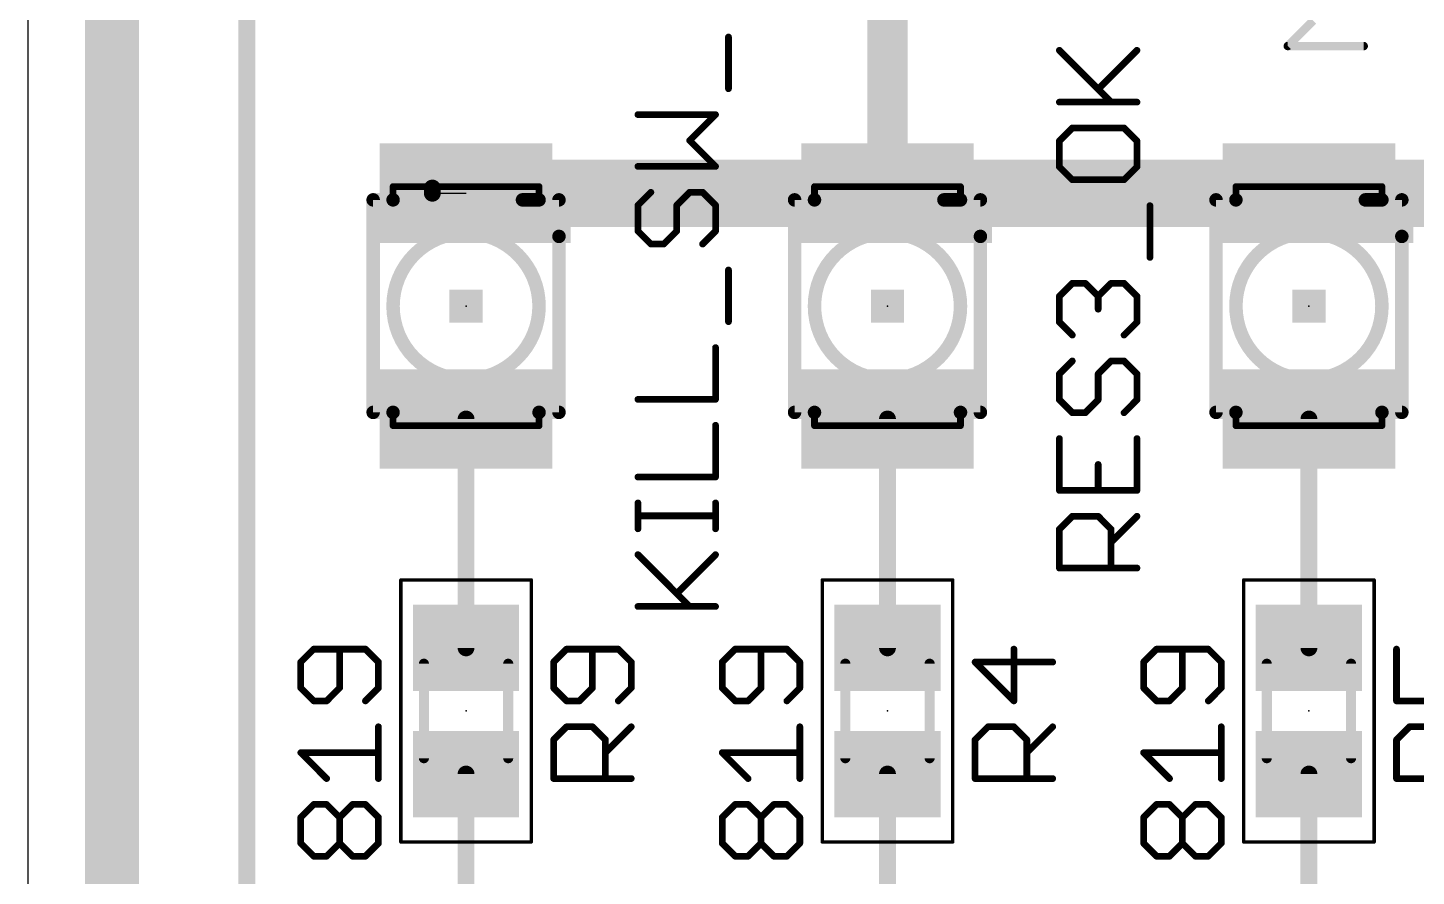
# Model space of a CAD drawing. Extents: x 2.5 to 78.6, y 0 to 52.1.
# Drawn here: x 2.54 to 23.46, y 12.24 to 25.02 of the extents above; entities that cross this region are included whole.
import ezdxf

# ---------------------------------------------------------------- set-up
doc = ezdxf.new("R2010")
doc.units = 0
for name, color, linetype in [('1', 22, 'CONTINUOUS'), ('19', 53, 'CONTINUOUS'), ('20', 7, 'CONTINUOUS'), ('21', 253, 'CONTINUOUS'), ('23', 7, 'CONTINUOUS'), ('25', 253, 'CONTINUOUS'), ('27', 253, 'CONTINUOUS'), ('39', 22, 'CONTINUOUS'), ('51', 253, 'CONTINUOUS')]:
    doc.layers.add(name, color=color, linetype=linetype)

# ---------------------------------------------------------------- blocks, each defined once
blk = doc.blocks.new('RECT')
blk.add_solid([(-0.5, -0.5), (0.5, -0.5), (-0.5, 0.5), (0.5, 0.5)])

msp = doc.modelspace()

# ---------------------------------------------------------------- linework, layer by layer
at = {"layer": '1'}
for points, const_width in [([(3.81, 50.8), (3.81, 1.27)], 0.8128), ([(15.494, 30.226), (15.494, 22.528)], 0.6096), ([(5.842, 8.255), (5.842, 27.686)], 0.254), ([(15.494, 22.528), (8.636, 22.528)], 1.016), ([(21.844, 22.528), (15.494, 22.528)], 1.016), ([(28.194, 22.528), (21.844, 22.528)], 1.016), ([(8.636, 22.528), (8.636, 22.606)], 0.254), ([(9.144, 19.128), (9.144, 15.682)], 0.254), ([(15.494, 19.128), (15.494, 15.682)], 0.254), ([(21.844, 19.128), (21.844, 15.682)], 0.254), ([(9.144, 13.782), (9.144, 9.652)], 0.254), ([(15.494, 13.782), (15.494, 9.652)], 0.254), ([(21.844, 13.782), (21.844, 9.652)], 0.254)]:
    msp.add_lwpolyline(points, dxfattribs=dict(at, const_width=const_width))
for points, const_width in [([(8.636, 22.782, 1), (8.636, 22.274)], 0.508), ([(15.494, 22.782, 1), (15.494, 22.274)], 0.508), ([(15.494, 22.274, 1), (15.494, 22.782)], 0.508), ([(21.844, 22.782, 1), (21.844, 22.274)], 0.508), ([(21.844, 22.274, 1), (21.844, 22.782)], 0.508), ([(8.6995, 22.606, 1), (8.5725, 22.606)], 0.127), ([(15.3416, 22.528, 1), (15.6464, 22.528)], 0.3048), ([(8.5725, 22.528, 1), (8.6995, 22.528)], 0.127), ([(9.2075, 19.128, 1), (9.0805, 19.128)], 0.127), ([(15.5575, 19.128, 1), (15.4305, 19.128)], 0.127), ([(21.9075, 19.128, 1), (21.7805, 19.128)], 0.127), ([(9.0805, 15.682, 1), (9.2075, 15.682)], 0.127), ([(15.4305, 15.682, 1), (15.5575, 15.682)], 0.127), ([(21.7805, 15.682, 1), (21.9075, 15.682)], 0.127), ([(9.2075, 13.782, 1), (9.0805, 13.782)], 0.127), ([(15.5575, 13.782, 1), (15.4305, 13.782)], 0.127), ([(21.9075, 13.782, 1), (21.7805, 13.782)], 0.127)]:
    msp.add_lwpolyline(points, format="xyb", dxfattribs=dict(at, const_width=const_width))
at = {"layer": '19'}
msp.add_line((8.636, 22.528), (9.144, 22.528), dxfattribs=at)
at = {"layer": '20'}
msp.add_line((2.54, 52.06), (2.54, 0), dxfattribs=at)
at = {"layer": '23'}
for p in [(9.144, 20.828), (15.494, 20.828), (21.844, 20.828), (9.144, 14.732), (15.494, 14.732), (21.844, 14.732)]:
    msp.add_point(p, dxfattribs=at)
at = {"layer": '25', "const_width": 0.1016}
for points in [[(13.0981, 24.1016), (13.0981, 24.8812)], [(18.8634, 23.9004), (18.0838, 24.68)], [(18.6685, 24.0953), (19.2532, 24.68)], [(18.0838, 23.9004), (19.2532, 23.9004)], [(12.9032, 23.7118), (11.7338, 23.7118)], [(12.5134, 23.322), (12.9032, 23.7118)], [(18.2787, 23.5106), (18.0838, 23.3157)], [(19.0583, 23.5106), (18.2787, 23.5106)], [(19.2532, 23.3157), (19.0583, 23.5106)], [(12.9032, 22.9322), (12.5134, 23.322)], [(18.0838, 23.3157), (18.0838, 22.9259)], [(19.2532, 22.9259), (19.2532, 23.3157)], [(11.7338, 22.9322), (12.9032, 22.9322)], [(18.0838, 22.9259), (18.2787, 22.731)], [(19.0583, 22.731), (19.2532, 22.9259)], [(18.2787, 22.731), (19.0583, 22.731)], [(11.9287, 22.5424), (11.7338, 22.3475)], [(11.7338, 22.3475), (11.7338, 21.9577)], [(12.3185, 22.3475), (12.5134, 22.5424)], [(12.3185, 21.9577), (12.3185, 22.3475)], [(12.5134, 22.5424), (12.7083, 22.5424)], [(12.7083, 22.5424), (12.9032, 22.3475)], [(12.9032, 22.3475), (12.9032, 21.9577)], [(19.4481, 21.5616), (19.4481, 22.3412)], [(11.7338, 21.9577), (11.9287, 21.7628)], [(12.1236, 21.7628), (12.3185, 21.9577)], [(12.9032, 21.9577), (12.7083, 21.7628)], [(11.9287, 21.7628), (12.1236, 21.7628)], [(13.0981, 20.5934), (13.0981, 21.373)], [(18.0838, 20.9769), (18.2787, 21.1718)], [(18.2787, 21.1718), (18.4736, 21.1718)], [(18.4736, 21.1718), (18.6685, 20.9769)], [(18.6685, 20.9769), (18.8634, 21.1718)], [(18.8634, 21.1718), (19.0583, 21.1718)], [(19.0583, 21.1718), (19.2532, 20.9769)], [(18.0838, 20.5871), (18.0838, 20.9769)], [(18.6685, 20.9769), (18.6685, 20.782)], [(19.2532, 20.9769), (19.2532, 20.5871)], [(18.2787, 20.3922), (18.0838, 20.5871)], [(19.2532, 20.5871), (19.0583, 20.3922)], [(12.9032, 19.424), (12.9032, 20.2036)], [(18.2787, 20.0024), (18.0838, 19.8075)], [(18.6685, 19.8075), (18.8634, 20.0024)], [(18.8634, 20.0024), (19.0583, 20.0024)], [(19.0583, 20.0024), (19.2532, 19.8075)], [(18.0838, 19.8075), (18.0838, 19.4177)], [(18.6685, 19.4177), (18.6685, 19.8075)], [(19.2532, 19.8075), (19.2532, 19.4177)], [(11.7338, 19.424), (12.9032, 19.424)], [(18.0838, 19.4177), (18.2787, 19.2228)], [(18.4736, 19.2228), (18.6685, 19.4177)], [(19.2532, 19.4177), (19.0583, 19.2228)], [(18.2787, 19.2228), (18.4736, 19.2228)], [(12.9032, 18.2546), (12.9032, 19.0342)], [(18.0838, 18.833), (18.0838, 18.0534)], [(19.2532, 18.0534), (19.2532, 18.833)], [(18.6685, 18.0534), (18.6685, 18.4432)], [(11.7338, 18.2546), (12.9032, 18.2546)], [(18.0838, 18.0534), (19.2532, 18.0534)], [(11.7338, 17.475), (11.7338, 17.8648)], [(12.9032, 17.475), (12.9032, 17.8648)], [(12.9032, 17.6699), (11.7338, 17.6699)], [(18.0838, 17.4687), (18.2787, 17.6636)], [(18.2787, 17.6636), (18.6685, 17.6636)], [(18.6685, 17.6636), (18.8634, 17.4687)], [(18.8634, 17.2738), (19.2532, 17.6636)], [(18.0838, 16.884), (18.0838, 17.4687)], [(18.8634, 17.4687), (18.8634, 16.884)], [(12.5134, 16.3056), (11.7338, 17.0852)], [(12.3185, 16.5005), (12.9032, 17.0852)], [(19.2532, 16.884), (18.0838, 16.884)], [(11.7338, 16.3056), (12.9032, 16.3056)], [(10.6587, 15.663), (10.4638, 15.4681)], [(11.4383, 15.663), (10.6587, 15.663)], [(11.0485, 15.0783), (11.0485, 15.663)], [(11.6332, 15.4681), (11.4383, 15.663)], [(17.3985, 14.8834), (17.3985, 15.663)], [(23.1638, 15.663), (23.1638, 14.8834)], [(10.4638, 15.4681), (10.4638, 15.0783)], [(11.6332, 15.0783), (11.6332, 15.4681)], [(17.9832, 15.4681), (16.8138, 15.4681)], [(16.8138, 15.4681), (17.3985, 14.8834)], [(10.4638, 15.0783), (10.6587, 14.8834)], [(10.8536, 14.8834), (11.0485, 15.0783)], [(11.4383, 14.8834), (11.6332, 15.0783)], [(10.6587, 14.8834), (10.8536, 14.8834)], [(23.1638, 14.8834), (23.7485, 14.8834)], [(10.4638, 14.2987), (10.6587, 14.4936)], [(10.6587, 14.4936), (11.0485, 14.4936)], [(11.0485, 14.4936), (11.2434, 14.2987)], [(11.2434, 14.1038), (11.6332, 14.4936)], [(16.8138, 14.2987), (17.0087, 14.4936)], [(17.0087, 14.4936), (17.3985, 14.4936)], [(17.3985, 14.4936), (17.5934, 14.2987)], [(17.5934, 14.1038), (17.9832, 14.4936)], [(23.1638, 14.2987), (23.3587, 14.4936)], [(23.3587, 14.4936), (23.7485, 14.4936)], [(10.4638, 13.714), (10.4638, 14.2987)], [(11.2434, 14.2987), (11.2434, 13.714)], [(16.8138, 13.714), (16.8138, 14.2987)], [(17.5934, 14.2987), (17.5934, 13.714)], [(23.1638, 13.714), (23.1638, 14.2987)], [(11.6332, 13.714), (10.4638, 13.714)], [(17.9832, 13.714), (16.8138, 13.714)], [(24.3332, 13.714), (23.1638, 13.714)]]:
    msp.add_lwpolyline(points, dxfattribs=at)
at = {"layer": '25', "const_width": 0.0508}
for points in [[(13.1235, 24.8812, 1), (13.0727, 24.8812)], [(18.1018, 24.6979, 1), (18.0658, 24.662)], [(19.2712, 24.662, 1), (19.2352, 24.6979)], [(13.0727, 24.1016, 1), (13.1235, 24.1016)], [(18.6505, 24.1132, 1), (18.6865, 24.0773)], [(18.0838, 23.9258, 1), (18.0838, 23.875)], [(18.8454, 23.8824, 1), (18.8814, 23.9183)], [(19.2532, 23.875, 1), (19.2532, 23.9258)], [(11.7338, 23.7372, 1), (11.7338, 23.6864)], [(12.9212, 23.6938, 1), (12.8852, 23.7297)], [(12.9032, 23.6864, 1), (12.9032, 23.7372)], [(18.2787, 23.536, 1), (18.2787, 23.4852)], [(18.2967, 23.4926, 1), (18.2607, 23.5285)], [(19.0763, 23.5285, 1), (19.0403, 23.4926)], [(19.0583, 23.4852, 1), (19.0583, 23.536)], [(12.5314, 23.3399, 1), (12.4954, 23.304)], [(12.4954, 23.3399, 1), (12.5314, 23.304)], [(18.1092, 23.3157, 1), (18.0584, 23.3157)], [(18.0658, 23.3336, 1), (18.1018, 23.2977)], [(19.2786, 23.3157, 1), (19.2278, 23.3157)], [(19.2352, 23.2977, 1), (19.2712, 23.3336)], [(11.7338, 22.9576, 1), (11.7338, 22.9068)], [(12.8852, 22.9142, 1), (12.9212, 22.9501)], [(12.9032, 22.9068, 1), (12.9032, 22.9576)], [(18.1018, 22.9438, 1), (18.0658, 22.9079)], [(18.0584, 22.9259, 1), (18.1092, 22.9259)], [(19.2278, 22.9259, 1), (19.2786, 22.9259)], [(19.2712, 22.9079, 1), (19.2352, 22.9438)], [(18.2787, 22.7564, 1), (18.2787, 22.7056)], [(18.2607, 22.713, 1), (18.2967, 22.749)], [(19.0403, 22.749, 1), (19.0763, 22.713)], [(19.0583, 22.7056, 1), (19.0583, 22.7564)], [(11.7592, 22.3475, 1), (11.7084, 22.3475)], [(11.7158, 22.3654, 1), (11.7518, 22.3295)], [(11.9467, 22.5244, 1), (11.9107, 22.5603)], [(12.3439, 22.3475, 1), (12.2931, 22.3475)], [(12.3005, 22.3654, 1), (12.3365, 22.3295)], [(12.5134, 22.5678, 1), (12.5134, 22.517)], [(12.5314, 22.5244, 1), (12.4954, 22.5603)], [(12.7263, 22.5603, 1), (12.6903, 22.5244)], [(12.7083, 22.517, 1), (12.7083, 22.5678)], [(12.9286, 22.3475, 1), (12.8778, 22.3475)], [(12.8852, 22.3295, 1), (12.9212, 22.3654)], [(19.4735, 22.3412, 1), (19.4227, 22.3412)], [(11.7518, 21.9756, 1), (11.7158, 21.9397)], [(11.7084, 21.9577, 1), (11.7592, 21.9577)], [(12.2931, 21.9577, 1), (12.3439, 21.9577)], [(12.3365, 21.9397, 1), (12.3005, 21.9756)], [(12.8778, 21.9577, 1), (12.9286, 21.9577)], [(12.9212, 21.9397, 1), (12.8852, 21.9756)], [(11.9287, 21.7882, 1), (11.9287, 21.7374)], [(11.9107, 21.7448, 1), (11.9467, 21.7808)], [(12.1056, 21.7808, 1), (12.1416, 21.7448)], [(12.1236, 21.7374, 1), (12.1236, 21.7882)], [(12.6903, 21.7808, 1), (12.7263, 21.7448)], [(19.4227, 21.5616, 1), (19.4735, 21.5616)], [(13.1235, 21.373, 1), (13.0727, 21.373)], [(18.2787, 21.1972, 1), (18.2787, 21.1464)], [(18.2967, 21.1538, 1), (18.2607, 21.1898)], [(18.4916, 21.1898, 1), (18.4556, 21.1538)], [(18.4736, 21.1464, 1), (18.4736, 21.1972)], [(18.8634, 21.1972, 1), (18.8634, 21.1464)], [(18.8814, 21.1538, 1), (18.8454, 21.1898)], [(19.0763, 21.1898, 1), (19.0403, 21.1538)], [(19.0583, 21.1464, 1), (19.0583, 21.1972)], [(18.0658, 20.9949, 1), (18.1018, 20.9589)], [(18.1092, 20.9769, 1), (18.0584, 20.9769)], [(18.6505, 20.9949, 1), (18.6865, 20.9589)], [(18.6939, 20.9769, 1), (18.6431, 20.9769)], [(18.6505, 20.9589, 1), (18.6865, 20.9949)], [(19.2786, 20.9769, 1), (19.2278, 20.9769)], [(19.2352, 20.9589, 1), (19.2712, 20.9949)], [(18.6431, 20.782, 1), (18.6939, 20.782)], [(13.0727, 20.5934, 1), (13.1235, 20.5934)], [(18.1018, 20.6051, 1), (18.0658, 20.5691)], [(18.0584, 20.5871, 1), (18.1092, 20.5871)], [(19.2278, 20.5871, 1), (19.2786, 20.5871)], [(19.2712, 20.5691, 1), (19.2352, 20.6051)], [(18.2607, 20.3742, 1), (18.2967, 20.4102)], [(19.0403, 20.4102, 1), (19.0763, 20.3742)], [(12.9286, 20.2036, 1), (12.8778, 20.2036)], [(18.2967, 19.9844, 1), (18.2607, 20.0204)], [(18.8634, 20.0278, 1), (18.8634, 19.977)], [(18.8814, 19.9844, 1), (18.8454, 20.0204)], [(19.0763, 20.0204, 1), (19.0403, 19.9844)], [(19.0583, 19.977, 1), (19.0583, 20.0278)], [(18.0658, 19.8255, 1), (18.1018, 19.7895)], [(18.1092, 19.8075, 1), (18.0584, 19.8075)], [(18.6505, 19.8255, 1), (18.6865, 19.7895)], [(18.6939, 19.8075, 1), (18.6431, 19.8075)], [(19.2786, 19.8075, 1), (19.2278, 19.8075)], [(19.2352, 19.7895, 1), (19.2712, 19.8255)], [(11.7338, 19.4494, 1), (11.7338, 19.3986)], [(12.9032, 19.3986, 1), (12.9032, 19.4494)], [(18.1018, 19.4357, 1), (18.0658, 19.3997)], [(18.6865, 19.3997, 1), (18.6505, 19.4357)], [(19.2712, 19.3997, 1), (19.2352, 19.4357)], [(12.8778, 19.424, 1), (12.9286, 19.424)], [(18.0584, 19.4177, 1), (18.1092, 19.4177)], [(18.2787, 19.2482, 1), (18.2787, 19.1974)], [(18.2607, 19.2048, 1), (18.2967, 19.2408)], [(18.4556, 19.2408, 1), (18.4916, 19.2048)], [(18.4736, 19.1974, 1), (18.4736, 19.2482)], [(18.6431, 19.4177, 1), (18.6939, 19.4177)], [(19.0403, 19.2408, 1), (19.0763, 19.2048)], [(19.2278, 19.4177, 1), (19.2786, 19.4177)], [(12.9286, 19.0342, 1), (12.8778, 19.0342)], [(18.1092, 18.833, 1), (18.0584, 18.833)], [(19.2786, 18.833, 1), (19.2278, 18.833)], [(18.6939, 18.4432, 1), (18.6431, 18.4432)], [(11.7338, 18.28, 1), (11.7338, 18.2292)], [(12.8778, 18.2546, 1), (12.9286, 18.2546)], [(12.9032, 18.2292, 1), (12.9032, 18.28)], [(18.0838, 18.0788, 1), (18.0838, 18.028)], [(18.0584, 18.0534, 1), (18.1092, 18.0534)], [(18.6431, 18.0534, 1), (18.6939, 18.0534)], [(19.2278, 18.0534, 1), (19.2786, 18.0534)], [(19.2532, 18.028, 1), (19.2532, 18.0788)], [(11.7592, 17.8648, 1), (11.7084, 17.8648)], [(12.9286, 17.8648, 1), (12.8778, 17.8648)], [(11.7338, 17.6953, 1), (11.7338, 17.6445)], [(12.9032, 17.6445, 1), (12.9032, 17.6953)], [(18.2787, 17.689, 1), (18.2787, 17.6382)], [(18.2967, 17.6456, 1), (18.2607, 17.6816)], [(18.6865, 17.6816, 1), (18.6505, 17.6456)], [(18.6685, 17.6382, 1), (18.6685, 17.689)], [(19.2712, 17.6456, 1), (19.2352, 17.6816)], [(11.7084, 17.475, 1), (11.7592, 17.475)], [(12.8778, 17.475, 1), (12.9286, 17.475)], [(18.0658, 17.4867, 1), (18.1018, 17.4507)], [(18.1092, 17.4687, 1), (18.0584, 17.4687)], [(18.8888, 17.4687, 1), (18.838, 17.4687)], [(18.8454, 17.4507, 1), (18.8814, 17.4867)], [(18.8454, 17.2918, 1), (18.8814, 17.2558)], [(11.7518, 17.1032, 1), (11.7158, 17.0672)], [(12.9212, 17.0672, 1), (12.8852, 17.1032)], [(18.0838, 16.9094, 1), (18.0838, 16.8586)], [(18.0584, 16.884, 1), (18.1092, 16.884)], [(18.838, 16.884, 1), (18.8888, 16.884)], [(19.2532, 16.8586, 1), (19.2532, 16.9094)], [(12.3005, 16.5185, 1), (12.3365, 16.4825)], [(11.7338, 16.331, 1), (11.7338, 16.2802)], [(12.4954, 16.2876, 1), (12.5314, 16.3236)], [(12.9032, 16.2802, 1), (12.9032, 16.331)], [(10.6587, 15.6884, 1), (10.6587, 15.6376)], [(10.6767, 15.645, 1), (10.6407, 15.681)], [(11.0739, 15.663, 1), (11.0231, 15.663)], [(11.4563, 15.681, 1), (11.4203, 15.645)], [(11.4383, 15.6376, 1), (11.4383, 15.6884)], [(17.4239, 15.663, 1), (17.3731, 15.663)], [(23.1892, 15.663, 1), (23.1384, 15.663)], [(10.4458, 15.4861, 1), (10.4818, 15.4501)], [(10.4892, 15.4681, 1), (10.4384, 15.4681)], [(11.6586, 15.4681, 1), (11.6078, 15.4681)], [(11.6152, 15.4501, 1), (11.6512, 15.4861)], [(16.8318, 15.4861, 1), (16.7958, 15.4501)], [(16.8138, 15.4935, 1), (16.8138, 15.4427)], [(17.9832, 15.4427, 1), (17.9832, 15.4935)], [(10.4818, 15.0963, 1), (10.4458, 15.0603)], [(10.4384, 15.0783, 1), (10.4892, 15.0783)], [(11.0231, 15.0783, 1), (11.0739, 15.0783)], [(11.0665, 15.0603, 1), (11.0305, 15.0963)], [(11.6078, 15.0783, 1), (11.6586, 15.0783)], [(11.6512, 15.0603, 1), (11.6152, 15.0963)], [(10.6587, 14.9088, 1), (10.6587, 14.858)], [(10.6407, 14.8654, 1), (10.6767, 14.9014)], [(10.8356, 14.9014, 1), (10.8716, 14.8654)], [(10.8536, 14.858, 1), (10.8536, 14.9088)], [(11.4203, 14.9014, 1), (11.4563, 14.8654)], [(17.3731, 14.8834, 1), (17.4239, 14.8834)], [(17.3805, 14.8654, 1), (17.4165, 14.9014)], [(23.1638, 14.9088, 1), (23.1638, 14.858)], [(23.1384, 14.8834, 1), (23.1892, 14.8834)], [(10.6587, 14.519, 1), (10.6587, 14.4682)], [(10.6767, 14.4756, 1), (10.6407, 14.5116)], [(11.0665, 14.5116, 1), (11.0305, 14.4756)], [(11.0485, 14.4682, 1), (11.0485, 14.519)], [(11.6512, 14.4756, 1), (11.6152, 14.5116)], [(17.0087, 14.519, 1), (17.0087, 14.4682)], [(17.0267, 14.4756, 1), (16.9907, 14.5116)], [(17.4165, 14.5116, 1), (17.3805, 14.4756)], [(17.3985, 14.4682, 1), (17.3985, 14.519)], [(18.0012, 14.4756, 1), (17.9652, 14.5116)], [(23.3587, 14.519, 1), (23.3587, 14.4682)], [(23.3767, 14.4756, 1), (23.3407, 14.5116)], [(10.4458, 14.3167, 1), (10.4818, 14.2807)], [(10.4892, 14.2987, 1), (10.4384, 14.2987)], [(11.2688, 14.2987, 1), (11.218, 14.2987)], [(11.2254, 14.2807, 1), (11.2614, 14.3167)], [(16.7958, 14.3167, 1), (16.8318, 14.2807)], [(16.8392, 14.2987, 1), (16.7884, 14.2987)], [(17.6188, 14.2987, 1), (17.568, 14.2987)], [(17.5754, 14.2807, 1), (17.6114, 14.3167)], [(23.1458, 14.3167, 1), (23.1818, 14.2807)], [(23.1892, 14.2987, 1), (23.1384, 14.2987)], [(11.2254, 14.1218, 1), (11.2614, 14.0858)], [(17.5754, 14.1218, 1), (17.6114, 14.0858)], [(10.4638, 13.7394, 1), (10.4638, 13.6886)], [(10.4384, 13.714, 1), (10.4892, 13.714)], [(11.218, 13.714, 1), (11.2688, 13.714)], [(11.6332, 13.6886, 1), (11.6332, 13.7394)], [(16.8138, 13.7394, 1), (16.8138, 13.6886)], [(16.7884, 13.714, 1), (16.8392, 13.714)], [(17.568, 13.714, 1), (17.6188, 13.714)], [(17.9832, 13.6886, 1), (17.9832, 13.7394)], [(23.1638, 13.7394, 1), (23.1638, 13.6886)], [(23.1384, 13.714, 1), (23.1892, 13.714)]]:
    msp.add_lwpolyline(points, format="xyb", dxfattribs=at)
at = {"layer": '27'}
for points, const_width in [([(21.5255, 24.7443), (21.9069, 25.1256)], 0.127), ([(22.6695, 24.7443), (21.5255, 24.7443)], 0.127), ([(6.8487, 15.663), (6.6538, 15.4681)], 0.1016), ([(7.6283, 15.663), (6.8487, 15.663)], 0.1016), ([(7.2385, 15.0783), (7.2385, 15.663)], 0.1016), ([(7.8232, 15.4681), (7.6283, 15.663)], 0.1016), ([(13.1987, 15.663), (13.0038, 15.4681)], 0.1016), ([(13.9783, 15.663), (13.1987, 15.663)], 0.1016), ([(13.5885, 15.0783), (13.5885, 15.663)], 0.1016), ([(14.1732, 15.4681), (13.9783, 15.663)], 0.1016), ([(19.5487, 15.663), (19.3538, 15.4681)], 0.1016), ([(20.3283, 15.663), (19.5487, 15.663)], 0.1016), ([(19.9385, 15.0783), (19.9385, 15.663)], 0.1016), ([(20.5232, 15.4681), (20.3283, 15.663)], 0.1016), ([(6.6538, 15.4681), (6.6538, 15.0783)], 0.1016), ([(7.8232, 15.0783), (7.8232, 15.4681)], 0.1016), ([(13.0038, 15.4681), (13.0038, 15.0783)], 0.1016), ([(14.1732, 15.0783), (14.1732, 15.4681)], 0.1016), ([(19.3538, 15.4681), (19.3538, 15.0783)], 0.1016), ([(20.5232, 15.0783), (20.5232, 15.4681)], 0.1016), ([(6.6538, 15.0783), (6.8487, 14.8834)], 0.1016), ([(7.0436, 14.8834), (7.2385, 15.0783)], 0.1016), ([(7.6283, 14.8834), (7.8232, 15.0783)], 0.1016), ([(13.0038, 15.0783), (13.1987, 14.8834)], 0.1016), ([(13.3936, 14.8834), (13.5885, 15.0783)], 0.1016), ([(13.9783, 14.8834), (14.1732, 15.0783)], 0.1016), ([(19.3538, 15.0783), (19.5487, 14.8834)], 0.1016), ([(19.7436, 14.8834), (19.9385, 15.0783)], 0.1016), ([(20.3283, 14.8834), (20.5232, 15.0783)], 0.1016), ([(6.8487, 14.8834), (7.0436, 14.8834)], 0.1016), ([(13.1987, 14.8834), (13.3936, 14.8834)], 0.1016), ([(19.5487, 14.8834), (19.7436, 14.8834)], 0.1016), ([(7.8232, 13.714), (7.8232, 14.4936)], 0.1016), ([(14.1732, 13.714), (14.1732, 14.4936)], 0.1016), ([(20.5232, 13.714), (20.5232, 14.4936)], 0.1016), ([(7.0436, 13.714), (6.6538, 14.1038)], 0.1016), ([(6.6538, 14.1038), (7.8232, 14.1038)], 0.1016), ([(13.3936, 13.714), (13.0038, 14.1038)], 0.1016), ([(13.0038, 14.1038), (14.1732, 14.1038)], 0.1016), ([(19.7436, 13.714), (19.3538, 14.1038)], 0.1016), ([(19.3538, 14.1038), (20.5232, 14.1038)], 0.1016), ([(6.6538, 13.1293), (6.8487, 13.3242)], 0.1016), ([(6.8487, 13.3242), (7.0436, 13.3242)], 0.1016), ([(7.0436, 13.3242), (7.2385, 13.1293)], 0.1016), ([(7.2385, 13.1293), (7.4334, 13.3242)], 0.1016), ([(7.4334, 13.3242), (7.6283, 13.3242)], 0.1016), ([(7.6283, 13.3242), (7.8232, 13.1293)], 0.1016), ([(13.0038, 13.1293), (13.1987, 13.3242)], 0.1016), ([(13.1987, 13.3242), (13.3936, 13.3242)], 0.1016), ([(13.3936, 13.3242), (13.5885, 13.1293)], 0.1016), ([(13.5885, 13.1293), (13.7834, 13.3242)], 0.1016), ([(13.7834, 13.3242), (13.9783, 13.3242)], 0.1016), ([(13.9783, 13.3242), (14.1732, 13.1293)], 0.1016), ([(19.3538, 13.1293), (19.5487, 13.3242)], 0.1016), ([(19.5487, 13.3242), (19.7436, 13.3242)], 0.1016), ([(19.7436, 13.3242), (19.9385, 13.1293)], 0.1016), ([(19.9385, 13.1293), (20.1334, 13.3242)], 0.1016), ([(20.1334, 13.3242), (20.3283, 13.3242)], 0.1016), ([(20.3283, 13.3242), (20.5232, 13.1293)], 0.1016), ([(6.6538, 12.7395), (6.6538, 13.1293)], 0.1016), ([(7.2385, 12.7395), (7.2385, 13.1293)], 0.1016), ([(7.8232, 13.1293), (7.8232, 12.7395)], 0.1016), ([(13.0038, 12.7395), (13.0038, 13.1293)], 0.1016), ([(13.5885, 12.7395), (13.5885, 13.1293)], 0.1016), ([(14.1732, 13.1293), (14.1732, 12.7395)], 0.1016), ([(19.3538, 12.7395), (19.3538, 13.1293)], 0.1016), ([(19.9385, 12.7395), (19.9385, 13.1293)], 0.1016), ([(20.5232, 13.1293), (20.5232, 12.7395)], 0.1016), ([(6.8487, 12.5446), (6.6538, 12.7395)], 0.1016), ([(7.2385, 12.7395), (7.0436, 12.5446)], 0.1016), ([(7.4334, 12.5446), (7.2385, 12.7395)], 0.1016), ([(7.8232, 12.7395), (7.6283, 12.5446)], 0.1016), ([(13.1987, 12.5446), (13.0038, 12.7395)], 0.1016), ([(13.5885, 12.7395), (13.3936, 12.5446)], 0.1016), ([(13.7834, 12.5446), (13.5885, 12.7395)], 0.1016), ([(14.1732, 12.7395), (13.9783, 12.5446)], 0.1016), ([(19.5487, 12.5446), (19.3538, 12.7395)], 0.1016), ([(19.9385, 12.7395), (19.7436, 12.5446)], 0.1016), ([(20.1334, 12.5446), (19.9385, 12.7395)], 0.1016), ([(20.5232, 12.7395), (20.3283, 12.5446)], 0.1016), ([(7.0436, 12.5446), (6.8487, 12.5446)], 0.1016), ([(7.6283, 12.5446), (7.4334, 12.5446)], 0.1016), ([(13.3936, 12.5446), (13.1987, 12.5446)], 0.1016), ([(13.9783, 12.5446), (13.7834, 12.5446)], 0.1016), ([(19.7436, 12.5446), (19.5487, 12.5446)], 0.1016), ([(20.3283, 12.5446), (20.1334, 12.5446)], 0.1016)]:
    msp.add_lwpolyline(points, dxfattribs=dict(at, const_width=const_width))
for points, const_width in [([(21.5255, 24.7761, 1), (21.5255, 24.7126)], 0.0635), ([(21.5031, 24.7668, 1), (21.548, 24.7219)], 0.0635), ([(22.6695, 24.7126, 1), (22.6695, 24.7761)], 0.0635), ([(6.8487, 15.6884, 1), (6.8487, 15.6376)], 0.0508), ([(6.8667, 15.645, 1), (6.8307, 15.681)], 0.0508), ([(7.2639, 15.663, 1), (7.2131, 15.663)], 0.0508), ([(7.6463, 15.681, 1), (7.6103, 15.645)], 0.0508), ([(7.6283, 15.6376, 1), (7.6283, 15.6884)], 0.0508), ([(13.1987, 15.6884, 1), (13.1987, 15.6376)], 0.0508), ([(13.2167, 15.645, 1), (13.1807, 15.681)], 0.0508), ([(13.6139, 15.663, 1), (13.5631, 15.663)], 0.0508), ([(13.9963, 15.681, 1), (13.9603, 15.645)], 0.0508), ([(13.9783, 15.6376, 1), (13.9783, 15.6884)], 0.0508), ([(19.5487, 15.6884, 1), (19.5487, 15.6376)], 0.0508), ([(19.5667, 15.645, 1), (19.5307, 15.681)], 0.0508), ([(19.9639, 15.663, 1), (19.9131, 15.663)], 0.0508), ([(20.3463, 15.681, 1), (20.3103, 15.645)], 0.0508), ([(20.3283, 15.6376, 1), (20.3283, 15.6884)], 0.0508), ([(6.6358, 15.4861, 1), (6.6718, 15.4501)], 0.0508), ([(6.6792, 15.4681, 1), (6.6284, 15.4681)], 0.0508), ([(7.8486, 15.4681, 1), (7.7978, 15.4681)], 0.0508), ([(7.8052, 15.4501, 1), (7.8412, 15.4861)], 0.0508), ([(12.9858, 15.4861, 1), (13.0218, 15.4501)], 0.0508), ([(13.0292, 15.4681, 1), (12.9784, 15.4681)], 0.0508), ([(14.1986, 15.4681, 1), (14.1478, 15.4681)], 0.0508), ([(14.1552, 15.4501, 1), (14.1912, 15.4861)], 0.0508), ([(19.3358, 15.4861, 1), (19.3718, 15.4501)], 0.0508), ([(19.3792, 15.4681, 1), (19.3284, 15.4681)], 0.0508), ([(20.5486, 15.4681, 1), (20.4978, 15.4681)], 0.0508), ([(20.5052, 15.4501, 1), (20.5412, 15.4861)], 0.0508), ([(6.6718, 15.0963, 1), (6.6358, 15.0603)], 0.0508), ([(6.6284, 15.0783, 1), (6.6792, 15.0783)], 0.0508), ([(7.2131, 15.0783, 1), (7.2639, 15.0783)], 0.0508), ([(7.2565, 15.0603, 1), (7.2205, 15.0963)], 0.0508), ([(7.7978, 15.0783, 1), (7.8486, 15.0783)], 0.0508), ([(7.8412, 15.0603, 1), (7.8052, 15.0963)], 0.0508), ([(13.0218, 15.0963, 1), (12.9858, 15.0603)], 0.0508), ([(12.9784, 15.0783, 1), (13.0292, 15.0783)], 0.0508), ([(13.5631, 15.0783, 1), (13.6139, 15.0783)], 0.0508), ([(13.6065, 15.0603, 1), (13.5705, 15.0963)], 0.0508), ([(14.1478, 15.0783, 1), (14.1986, 15.0783)], 0.0508), ([(14.1912, 15.0603, 1), (14.1552, 15.0963)], 0.0508), ([(19.3718, 15.0963, 1), (19.3358, 15.0603)], 0.0508), ([(19.3284, 15.0783, 1), (19.3792, 15.0783)], 0.0508), ([(19.9131, 15.0783, 1), (19.9639, 15.0783)], 0.0508), ([(19.9565, 15.0603, 1), (19.9205, 15.0963)], 0.0508), ([(20.4978, 15.0783, 1), (20.5486, 15.0783)], 0.0508), ([(20.5412, 15.0603, 1), (20.5052, 15.0963)], 0.0508), ([(6.8487, 14.9088, 1), (6.8487, 14.858)], 0.0508), ([(6.8307, 14.8654, 1), (6.8667, 14.9014)], 0.0508), ([(7.0256, 14.9014, 1), (7.0616, 14.8654)], 0.0508), ([(7.0436, 14.858, 1), (7.0436, 14.9088)], 0.0508), ([(7.6103, 14.9014, 1), (7.6463, 14.8654)], 0.0508), ([(13.1987, 14.9088, 1), (13.1987, 14.858)], 0.0508), ([(13.1807, 14.8654, 1), (13.2167, 14.9014)], 0.0508), ([(13.3756, 14.9014, 1), (13.4116, 14.8654)], 0.0508), ([(13.3936, 14.858, 1), (13.3936, 14.9088)], 0.0508), ([(13.9603, 14.9014, 1), (13.9963, 14.8654)], 0.0508), ([(19.5487, 14.9088, 1), (19.5487, 14.858)], 0.0508), ([(19.5307, 14.8654, 1), (19.5667, 14.9014)], 0.0508), ([(19.7256, 14.9014, 1), (19.7616, 14.8654)], 0.0508), ([(19.7436, 14.858, 1), (19.7436, 14.9088)], 0.0508), ([(20.3103, 14.9014, 1), (20.3463, 14.8654)], 0.0508), ([(7.8486, 14.4936, 1), (7.7978, 14.4936)], 0.0508), ([(14.1986, 14.4936, 1), (14.1478, 14.4936)], 0.0508), ([(20.5486, 14.4936, 1), (20.4978, 14.4936)], 0.0508), ([(6.6718, 14.1218, 1), (6.6358, 14.0858)], 0.0508), ([(6.6538, 14.1292, 1), (6.6538, 14.0784)], 0.0508), ([(7.8232, 14.0784, 1), (7.8232, 14.1292)], 0.0508), ([(13.0218, 14.1218, 1), (12.9858, 14.0858)], 0.0508), ([(13.0038, 14.1292, 1), (13.0038, 14.0784)], 0.0508), ([(14.1732, 14.0784, 1), (14.1732, 14.1292)], 0.0508), ([(19.3718, 14.1218, 1), (19.3358, 14.0858)], 0.0508), ([(19.3538, 14.1292, 1), (19.3538, 14.0784)], 0.0508), ([(20.5232, 14.0784, 1), (20.5232, 14.1292)], 0.0508), ([(7.0256, 13.696, 1), (7.0616, 13.732)], 0.0508), ([(7.7978, 13.714, 1), (7.8486, 13.714)], 0.0508), ([(13.3756, 13.696, 1), (13.4116, 13.732)], 0.0508), ([(14.1478, 13.714, 1), (14.1986, 13.714)], 0.0508), ([(19.7256, 13.696, 1), (19.7616, 13.732)], 0.0508), ([(20.4978, 13.714, 1), (20.5486, 13.714)], 0.0508), ([(6.8487, 13.3496, 1), (6.8487, 13.2988)], 0.0508), ([(6.8667, 13.3062, 1), (6.8307, 13.3422)], 0.0508), ([(7.0616, 13.3422, 1), (7.0256, 13.3062)], 0.0508), ([(7.0436, 13.2988, 1), (7.0436, 13.3496)], 0.0508), ([(7.4334, 13.3496, 1), (7.4334, 13.2988)], 0.0508), ([(7.4514, 13.3062, 1), (7.4154, 13.3422)], 0.0508), ([(7.6463, 13.3422, 1), (7.6103, 13.3062)], 0.0508), ([(7.6283, 13.2988, 1), (7.6283, 13.3496)], 0.0508), ([(13.1987, 13.3496, 1), (13.1987, 13.2988)], 0.0508), ([(13.2167, 13.3062, 1), (13.1807, 13.3422)], 0.0508), ([(13.4116, 13.3422, 1), (13.3756, 13.3062)], 0.0508), ([(13.3936, 13.2988, 1), (13.3936, 13.3496)], 0.0508), ([(13.7834, 13.3496, 1), (13.7834, 13.2988)], 0.0508), ([(13.8014, 13.3062, 1), (13.7654, 13.3422)], 0.0508), ([(13.9963, 13.3422, 1), (13.9603, 13.3062)], 0.0508), ([(13.9783, 13.2988, 1), (13.9783, 13.3496)], 0.0508), ([(19.5487, 13.3496, 1), (19.5487, 13.2988)], 0.0508), ([(19.5667, 13.3062, 1), (19.5307, 13.3422)], 0.0508), ([(19.7616, 13.3422, 1), (19.7256, 13.3062)], 0.0508), ([(19.7436, 13.2988, 1), (19.7436, 13.3496)], 0.0508), ([(20.1334, 13.3496, 1), (20.1334, 13.2988)], 0.0508), ([(20.1514, 13.3062, 1), (20.1154, 13.3422)], 0.0508), ([(20.3463, 13.3422, 1), (20.3103, 13.3062)], 0.0508), ([(20.3283, 13.2988, 1), (20.3283, 13.3496)], 0.0508), ([(6.6358, 13.1473, 1), (6.6718, 13.1113)], 0.0508), ([(6.6792, 13.1293, 1), (6.6284, 13.1293)], 0.0508), ([(7.2205, 13.1473, 1), (7.2565, 13.1113)], 0.0508), ([(7.2639, 13.1293, 1), (7.2131, 13.1293)], 0.0508), ([(7.2205, 13.1113, 1), (7.2565, 13.1473)], 0.0508), ([(7.8486, 13.1293, 1), (7.7978, 13.1293)], 0.0508), ([(7.8052, 13.1113, 1), (7.8412, 13.1473)], 0.0508), ([(12.9858, 13.1473, 1), (13.0218, 13.1113)], 0.0508), ([(13.0292, 13.1293, 1), (12.9784, 13.1293)], 0.0508), ([(13.5705, 13.1473, 1), (13.6065, 13.1113)], 0.0508), ([(13.6139, 13.1293, 1), (13.5631, 13.1293)], 0.0508), ([(13.5705, 13.1113, 1), (13.6065, 13.1473)], 0.0508), ([(14.1986, 13.1293, 1), (14.1478, 13.1293)], 0.0508), ([(14.1552, 13.1113, 1), (14.1912, 13.1473)], 0.0508), ([(19.3358, 13.1473, 1), (19.3718, 13.1113)], 0.0508), ([(19.3792, 13.1293, 1), (19.3284, 13.1293)], 0.0508), ([(19.9205, 13.1473, 1), (19.9565, 13.1113)], 0.0508), ([(19.9639, 13.1293, 1), (19.9131, 13.1293)], 0.0508), ([(19.9205, 13.1113, 1), (19.9565, 13.1473)], 0.0508), ([(20.5486, 13.1293, 1), (20.4978, 13.1293)], 0.0508), ([(20.5052, 13.1113, 1), (20.5412, 13.1473)], 0.0508), ([(6.6718, 12.7575, 1), (6.6358, 12.7215)], 0.0508), ([(6.6284, 12.7395, 1), (6.6792, 12.7395)], 0.0508), ([(7.2565, 12.7575, 1), (7.2205, 12.7215)], 0.0508), ([(7.2131, 12.7395, 1), (7.2639, 12.7395)], 0.0508), ([(7.2565, 12.7215, 1), (7.2205, 12.7575)], 0.0508), ([(7.7978, 12.7395, 1), (7.8486, 12.7395)], 0.0508), ([(7.8412, 12.7215, 1), (7.8052, 12.7575)], 0.0508), ([(13.0218, 12.7575, 1), (12.9858, 12.7215)], 0.0508), ([(12.9784, 12.7395, 1), (13.0292, 12.7395)], 0.0508), ([(13.6065, 12.7575, 1), (13.5705, 12.7215)], 0.0508), ([(13.5631, 12.7395, 1), (13.6139, 12.7395)], 0.0508), ([(13.6065, 12.7215, 1), (13.5705, 12.7575)], 0.0508), ([(14.1478, 12.7395, 1), (14.1986, 12.7395)], 0.0508), ([(14.1912, 12.7215, 1), (14.1552, 12.7575)], 0.0508), ([(19.3718, 12.7575, 1), (19.3358, 12.7215)], 0.0508), ([(19.3284, 12.7395, 1), (19.3792, 12.7395)], 0.0508), ([(19.9565, 12.7575, 1), (19.9205, 12.7215)], 0.0508), ([(19.9131, 12.7395, 1), (19.9639, 12.7395)], 0.0508), ([(19.9565, 12.7215, 1), (19.9205, 12.7575)], 0.0508), ([(20.4978, 12.7395, 1), (20.5486, 12.7395)], 0.0508), ([(20.5412, 12.7215, 1), (20.5052, 12.7575)], 0.0508), ([(6.8487, 12.57, 1), (6.8487, 12.5192)], 0.0508), ([(6.8307, 12.5266, 1), (6.8667, 12.5626)], 0.0508), ([(7.0256, 12.5626, 1), (7.0616, 12.5266)], 0.0508), ([(7.0436, 12.5192, 1), (7.0436, 12.57)], 0.0508), ([(7.4334, 12.57, 1), (7.4334, 12.5192)], 0.0508), ([(7.4154, 12.5266, 1), (7.4514, 12.5626)], 0.0508), ([(7.6103, 12.5626, 1), (7.6463, 12.5266)], 0.0508), ([(7.6283, 12.5192, 1), (7.6283, 12.57)], 0.0508), ([(13.1987, 12.57, 1), (13.1987, 12.5192)], 0.0508), ([(13.1807, 12.5266, 1), (13.2167, 12.5626)], 0.0508), ([(13.3756, 12.5626, 1), (13.4116, 12.5266)], 0.0508), ([(13.3936, 12.5192, 1), (13.3936, 12.57)], 0.0508), ([(13.7834, 12.57, 1), (13.7834, 12.5192)], 0.0508), ([(13.7654, 12.5266, 1), (13.8014, 12.5626)], 0.0508), ([(13.9603, 12.5626, 1), (13.9963, 12.5266)], 0.0508), ([(13.9783, 12.5192, 1), (13.9783, 12.57)], 0.0508), ([(19.5487, 12.57, 1), (19.5487, 12.5192)], 0.0508), ([(19.5307, 12.5266, 1), (19.5667, 12.5626)], 0.0508), ([(19.7256, 12.5626, 1), (19.7616, 12.5266)], 0.0508), ([(19.7436, 12.5192, 1), (19.7436, 12.57)], 0.0508), ([(20.1334, 12.57, 1), (20.1334, 12.5192)], 0.0508), ([(20.1154, 12.5266, 1), (20.1514, 12.5626)], 0.0508), ([(20.3103, 12.5626, 1), (20.3463, 12.5266)], 0.0508), ([(20.3283, 12.5192, 1), (20.3283, 12.57)], 0.0508)]:
    msp.add_lwpolyline(points, format="xyb", dxfattribs=dict(at, const_width=const_width))
at = {"layer": '39', "const_width": 0.0508}
for points in [[(8.161, 12.759), (8.161, 16.705)], [(8.161, 16.705), (10.127, 16.705)], [(10.127, 16.705), (10.127, 12.759)], [(14.511, 12.759), (14.511, 16.705)], [(14.511, 16.705), (16.477, 16.705)], [(16.477, 16.705), (16.477, 12.759)], [(20.861, 12.759), (20.861, 16.705)], [(20.861, 16.705), (22.827, 16.705)], [(22.827, 16.705), (22.827, 12.759)], [(10.127, 12.759), (8.161, 12.759)], [(16.477, 12.759), (14.511, 12.759)], [(22.827, 12.759), (20.861, 12.759)]]:
    msp.add_lwpolyline(points, dxfattribs=at)
at = {"layer": '39', "const_width": 0.0254}
for points in [[(8.1737, 16.705, 1), (8.1483, 16.705)], [(8.161, 16.7177, 1), (8.161, 16.6923)], [(10.1397, 16.705, 1), (10.1143, 16.705)], [(10.127, 16.6923, 1), (10.127, 16.7177)], [(14.5237, 16.705, 1), (14.4983, 16.705)], [(14.511, 16.7177, 1), (14.511, 16.6923)], [(16.4897, 16.705, 1), (16.4643, 16.705)], [(16.477, 16.6923, 1), (16.477, 16.7177)], [(20.8737, 16.705, 1), (20.8483, 16.705)], [(20.861, 16.7177, 1), (20.861, 16.6923)], [(22.8397, 16.705, 1), (22.8143, 16.705)], [(22.827, 16.6923, 1), (22.827, 16.7177)], [(8.161, 12.7717, 1), (8.161, 12.7463)], [(8.1483, 12.759, 1), (8.1737, 12.759)], [(10.1143, 12.759, 1), (10.1397, 12.759)], [(10.127, 12.7463, 1), (10.127, 12.7717)], [(14.511, 12.7717, 1), (14.511, 12.7463)], [(14.4983, 12.759, 1), (14.5237, 12.759)], [(16.4643, 12.759, 1), (16.4897, 12.759)], [(16.477, 12.7463, 1), (16.477, 12.7717)], [(20.861, 12.7717, 1), (20.861, 12.7463)], [(20.8483, 12.759, 1), (20.8737, 12.759)], [(22.8143, 12.759, 1), (22.8397, 12.759)], [(22.827, 12.7463, 1), (22.827, 12.7717)]]:
    msp.add_lwpolyline(points, format="xyb", dxfattribs=at)
at = {"layer": '51'}
for points, const_width in [([(10.244, 22.628), (8.044, 22.628)], 0.1016), ([(8.044, 22.628), (8.044, 22.428)], 0.1016), ([(10.244, 22.428), (10.244, 22.628)], 0.1016), ([(16.594, 22.628), (14.394, 22.628)], 0.1016), ([(14.394, 22.628), (14.394, 22.428)], 0.1016), ([(16.594, 22.428), (16.594, 22.628)], 0.1016), ([(22.944, 22.628), (20.744, 22.628)], 0.1016), ([(20.744, 22.628), (20.744, 22.428)], 0.1016), ([(22.944, 22.428), (22.944, 22.628)], 0.1016), ([(8.044, 22.428), (7.744, 22.428)], 0.2032), ([(7.744, 22.428), (7.744, 19.228)], 0.2032), ([(9.994, 22.428), (8.044, 22.428)], 0.2032), ([(10.244, 22.428), (9.994, 22.428)], 0.2032), ([(9.994, 22.428), (10.544, 21.878)], 0.2032), ([(10.544, 22.428), (10.244, 22.428)], 0.2032), ([(10.544, 21.878), (10.544, 22.428)], 0.2032), ([(14.394, 22.428), (14.094, 22.428)], 0.2032), ([(14.094, 22.428), (14.094, 19.228)], 0.2032), ([(16.344, 22.428), (14.394, 22.428)], 0.2032), ([(16.594, 22.428), (16.344, 22.428)], 0.2032), ([(16.344, 22.428), (16.894, 21.878)], 0.2032), ([(16.894, 22.428), (16.594, 22.428)], 0.2032), ([(16.894, 21.878), (16.894, 22.428)], 0.2032), ([(20.744, 22.428), (20.444, 22.428)], 0.2032), ([(20.444, 22.428), (20.444, 19.228)], 0.2032), ([(22.694, 22.428), (20.744, 22.428)], 0.2032), ([(22.944, 22.428), (22.694, 22.428)], 0.2032), ([(22.694, 22.428), (23.244, 21.878)], 0.2032), ([(23.244, 22.428), (22.944, 22.428)], 0.2032), ([(23.244, 21.878), (23.244, 22.428)], 0.2032), ([(10.544, 19.228), (10.544, 21.878)], 0.2032), ([(16.894, 19.228), (16.894, 21.878)], 0.2032), ([(23.244, 19.228), (23.244, 21.878)], 0.2032), ([(7.744, 19.228), (8.044, 19.228)], 0.2032), ([(8.044, 19.228), (10.244, 19.228)], 0.2032), ([(8.044, 19.028), (8.044, 19.228)], 0.1016), ([(10.244, 19.228), (10.544, 19.228)], 0.2032), ([(10.244, 19.228), (10.244, 19.028)], 0.1016), ([(14.094, 19.228), (14.394, 19.228)], 0.2032), ([(14.394, 19.228), (16.594, 19.228)], 0.2032), ([(14.394, 19.028), (14.394, 19.228)], 0.1016), ([(16.594, 19.228), (16.894, 19.228)], 0.2032), ([(16.594, 19.228), (16.594, 19.028)], 0.1016), ([(20.444, 19.228), (20.744, 19.228)], 0.2032), ([(20.744, 19.228), (22.944, 19.228)], 0.2032), ([(20.744, 19.028), (20.744, 19.228)], 0.1016), ([(22.944, 19.228), (23.244, 19.228)], 0.2032), ([(22.944, 19.228), (22.944, 19.028)], 0.1016), ([(10.244, 19.028), (8.044, 19.028)], 0.1016), ([(16.594, 19.028), (14.394, 19.028)], 0.1016), ([(22.944, 19.028), (20.744, 19.028)], 0.1016), ([(8.509, 14.0208), (8.509, 15.4432)], 0.1524), ([(9.779, 14.0208), (9.779, 15.4432)], 0.1524), ([(14.859, 14.0208), (14.859, 15.4432)], 0.1524), ([(16.129, 14.0208), (16.129, 15.4432)], 0.1524), ([(21.209, 14.0208), (21.209, 15.4432)], 0.1524), ([(22.479, 14.0208), (22.479, 15.4432)], 0.1524)]:
    msp.add_lwpolyline(points, dxfattribs=dict(at, const_width=const_width))
for points, const_width in [([(8.044, 22.6534, 1), (8.044, 22.6026)], 0.0508), ([(8.0694, 22.628, 1), (8.0186, 22.628)], 0.0508), ([(10.2694, 22.628, 1), (10.2186, 22.628)], 0.0508), ([(10.244, 22.6026, 1), (10.244, 22.6534)], 0.0508), ([(14.394, 22.6534, 1), (14.394, 22.6026)], 0.0508), ([(14.4194, 22.628, 1), (14.3686, 22.628)], 0.0508), ([(16.6194, 22.628, 1), (16.5686, 22.628)], 0.0508), ([(16.594, 22.6026, 1), (16.594, 22.6534)], 0.0508), ([(20.744, 22.6534, 1), (20.744, 22.6026)], 0.0508), ([(20.7694, 22.628, 1), (20.7186, 22.628)], 0.0508), ([(22.9694, 22.628, 1), (22.9186, 22.628)], 0.0508), ([(22.944, 22.6026, 1), (22.944, 22.6534)], 0.0508), ([(7.744, 22.4788, 1), (7.744, 22.3772)], 0.1016), ([(7.7948, 22.428, 1), (7.6932, 22.428)], 0.1016), ([(8.044, 22.4788, 1), (8.044, 22.3772)], 0.1016), ([(8.044, 22.3772, 1), (8.044, 22.4788)], 0.1016), ([(8.0186, 22.428, 1), (8.0694, 22.428)], 0.0508), ([(9.994, 22.4788, 1), (9.994, 22.3772)], 0.1016), ([(10.0299, 22.4639, 1), (9.9581, 22.3921)], 0.1016), ([(9.994, 22.3772, 1), (9.994, 22.4788)], 0.1016), ([(10.244, 22.4788, 1), (10.244, 22.3772)], 0.1016), ([(10.244, 22.3772, 1), (10.244, 22.4788)], 0.1016), ([(10.2186, 22.428, 1), (10.2694, 22.428)], 0.0508), ([(10.5948, 22.428, 1), (10.4932, 22.428)], 0.1016), ([(10.544, 22.3772, 1), (10.544, 22.4788)], 0.1016), ([(14.094, 22.4788, 1), (14.094, 22.3772)], 0.1016), ([(14.1448, 22.428, 1), (14.0432, 22.428)], 0.1016), ([(14.394, 22.4788, 1), (14.394, 22.3772)], 0.1016), ([(14.394, 22.3772, 1), (14.394, 22.4788)], 0.1016), ([(14.3686, 22.428, 1), (14.4194, 22.428)], 0.0508), ([(16.344, 22.4788, 1), (16.344, 22.3772)], 0.1016), ([(16.3799, 22.4639, 1), (16.3081, 22.3921)], 0.1016), ([(16.344, 22.3772, 1), (16.344, 22.4788)], 0.1016), ([(16.594, 22.4788, 1), (16.594, 22.3772)], 0.1016), ([(16.594, 22.3772, 1), (16.594, 22.4788)], 0.1016), ([(16.5686, 22.428, 1), (16.6194, 22.428)], 0.0508), ([(16.9448, 22.428, 1), (16.8432, 22.428)], 0.1016), ([(16.894, 22.3772, 1), (16.894, 22.4788)], 0.1016), ([(20.444, 22.4788, 1), (20.444, 22.3772)], 0.1016), ([(20.4948, 22.428, 1), (20.3932, 22.428)], 0.1016), ([(20.744, 22.4788, 1), (20.744, 22.3772)], 0.1016), ([(20.744, 22.3772, 1), (20.744, 22.4788)], 0.1016), ([(20.7186, 22.428, 1), (20.7694, 22.428)], 0.0508), ([(22.694, 22.4788, 1), (22.694, 22.3772)], 0.1016), ([(22.7299, 22.4639, 1), (22.6581, 22.3921)], 0.1016), ([(22.694, 22.3772, 1), (22.694, 22.4788)], 0.1016), ([(22.944, 22.4788, 1), (22.944, 22.3772)], 0.1016), ([(22.944, 22.3772, 1), (22.944, 22.4788)], 0.1016), ([(22.9186, 22.428, 1), (22.9694, 22.428)], 0.0508), ([(23.2948, 22.428, 1), (23.1932, 22.428)], 0.1016), ([(23.244, 22.3772, 1), (23.244, 22.4788)], 0.1016), ([(9.144, 19.728, 1), (9.144, 21.928, 1), (9.144, 19.728)], 0.2032), ([(10.5948, 21.878, 1), (10.4932, 21.878)], 0.1016), ([(15.494, 19.728, 1), (15.494, 21.928, 1), (15.494, 19.728)], 0.2032), ([(16.9448, 21.878, 1), (16.8432, 21.878)], 0.1016), ([(21.844, 19.728, 1), (21.844, 21.928, 1), (21.844, 19.728)], 0.2032), ([(23.2948, 21.878, 1), (23.1932, 21.878)], 0.1016), ([(10.4932, 21.878, 1), (10.5948, 21.878)], 0.1016), ([(10.5081, 21.8421, 1), (10.5799, 21.9139)], 0.1016), ([(16.8432, 21.878, 1), (16.9448, 21.878)], 0.1016), ([(16.8581, 21.8421, 1), (16.9299, 21.9139)], 0.1016), ([(23.1932, 21.878, 1), (23.2948, 21.878)], 0.1016), ([(23.2081, 21.8421, 1), (23.2799, 21.9139)], 0.1016), ([(7.744, 19.2788, 1), (7.744, 19.1772)], 0.1016), ([(7.6932, 19.228, 1), (7.7948, 19.228)], 0.1016), ([(8.044, 19.2788, 1), (8.044, 19.1772)], 0.1016), ([(8.044, 19.1772, 1), (8.044, 19.2788)], 0.1016), ([(8.0694, 19.228, 1), (8.0186, 19.228)], 0.0508), ([(10.244, 19.2788, 1), (10.244, 19.1772)], 0.1016), ([(10.244, 19.1772, 1), (10.244, 19.2788)], 0.1016), ([(10.2694, 19.228, 1), (10.2186, 19.228)], 0.0508), ([(10.4932, 19.228, 1), (10.5948, 19.228)], 0.1016), ([(10.544, 19.1772, 1), (10.544, 19.2788)], 0.1016), ([(14.094, 19.2788, 1), (14.094, 19.1772)], 0.1016), ([(14.0432, 19.228, 1), (14.1448, 19.228)], 0.1016), ([(14.394, 19.2788, 1), (14.394, 19.1772)], 0.1016), ([(14.394, 19.1772, 1), (14.394, 19.2788)], 0.1016), ([(14.4194, 19.228, 1), (14.3686, 19.228)], 0.0508), ([(16.594, 19.2788, 1), (16.594, 19.1772)], 0.1016), ([(16.594, 19.1772, 1), (16.594, 19.2788)], 0.1016), ([(16.6194, 19.228, 1), (16.5686, 19.228)], 0.0508), ([(16.8432, 19.228, 1), (16.9448, 19.228)], 0.1016), ([(16.894, 19.1772, 1), (16.894, 19.2788)], 0.1016), ([(20.444, 19.2788, 1), (20.444, 19.1772)], 0.1016), ([(20.3932, 19.228, 1), (20.4948, 19.228)], 0.1016), ([(20.744, 19.2788, 1), (20.744, 19.1772)], 0.1016), ([(20.744, 19.1772, 1), (20.744, 19.2788)], 0.1016), ([(20.7694, 19.228, 1), (20.7186, 19.228)], 0.0508), ([(22.944, 19.2788, 1), (22.944, 19.1772)], 0.1016), ([(22.944, 19.1772, 1), (22.944, 19.2788)], 0.1016), ([(22.9694, 19.228, 1), (22.9186, 19.228)], 0.0508), ([(23.1932, 19.228, 1), (23.2948, 19.228)], 0.1016), ([(23.244, 19.1772, 1), (23.244, 19.2788)], 0.1016), ([(8.044, 19.0534, 1), (8.044, 19.0026)], 0.0508), ([(8.0186, 19.028, 1), (8.0694, 19.028)], 0.0508), ([(10.2186, 19.028, 1), (10.2694, 19.028)], 0.0508), ([(10.244, 19.0026, 1), (10.244, 19.0534)], 0.0508), ([(14.394, 19.0534, 1), (14.394, 19.0026)], 0.0508), ([(14.3686, 19.028, 1), (14.4194, 19.028)], 0.0508), ([(16.5686, 19.028, 1), (16.6194, 19.028)], 0.0508), ([(16.594, 19.0026, 1), (16.594, 19.0534)], 0.0508), ([(20.744, 19.0534, 1), (20.744, 19.0026)], 0.0508), ([(20.7186, 19.028, 1), (20.7694, 19.028)], 0.0508), ([(22.9186, 19.028, 1), (22.9694, 19.028)], 0.0508), ([(22.944, 19.0026, 1), (22.944, 19.0534)], 0.0508), ([(8.5471, 15.4432, 1), (8.4709, 15.4432)], 0.0762), ([(9.8171, 15.4432, 1), (9.7409, 15.4432)], 0.0762), ([(14.8971, 15.4432, 1), (14.8209, 15.4432)], 0.0762), ([(16.1671, 15.4432, 1), (16.0909, 15.4432)], 0.0762), ([(21.2471, 15.4432, 1), (21.1709, 15.4432)], 0.0762), ([(22.5171, 15.4432, 1), (22.4409, 15.4432)], 0.0762), ([(8.4709, 14.0208, 1), (8.5471, 14.0208)], 0.0762), ([(9.7409, 14.0208, 1), (9.8171, 14.0208)], 0.0762), ([(14.8209, 14.0208, 1), (14.8971, 14.0208)], 0.0762), ([(16.0909, 14.0208, 1), (16.1671, 14.0208)], 0.0762), ([(21.1709, 14.0208, 1), (21.2471, 14.0208)], 0.0762), ([(22.4409, 14.0208, 1), (22.5171, 14.0208)], 0.0762)]:
    msp.add_lwpolyline(points, format="xyb", dxfattribs=dict(at, const_width=const_width))

# ---------------------------------------------------------------- block references
at = {"layer": '1'}
for p, xscale, yscale, rotation in [((9.144, 22.528), 2.6, 1.5, 180), ((15.494, 22.528), 2.6, 1.5, 180), ((21.844, 22.528), 2.6, 1.5, 180), ((9.144, 19.128), 2.6, 1.5, 180), ((15.494, 19.128), 2.6, 1.5, 180), ((21.844, 19.128), 2.6, 1.5, 180), ((9.144, 15.682), 1.3, 1.6, 270), ((15.494, 15.682), 1.3, 1.6, 270), ((21.844, 15.682), 1.3, 1.6, 270), ((9.144, 13.782), 1.3, 1.6, 270), ((15.494, 13.782), 1.3, 1.6, 270), ((21.844, 13.782), 1.3, 1.6, 270)]:
    msp.add_blockref('RECT', p, dxfattribs=dict(at, xscale=xscale, yscale=yscale, rotation=rotation))
at = {"layer": '21', "rotation": 180}
for p, xscale, yscale in [((10.6065, 22.153), 0.225, 0.75), ((16.9565, 22.153), 0.225, 0.75), ((23.3065, 22.153), 0.225, 0.75), ((9.144, 20.828), 0.5, 0.5), ((15.494, 20.828), 0.5, 0.5), ((21.844, 20.828), 0.5, 0.5)]:
    msp.add_blockref('RECT', p, dxfattribs=dict(at, xscale=xscale, yscale=yscale))
at = {"layer": '51', "xscale": 0.3556, "yscale": 1.4224, "rotation": 270}
for p in [(9.144, 15.5956), (15.494, 15.5956), (21.844, 15.5956), (9.144, 13.8684), (15.494, 13.8684), (21.844, 13.8684)]:
    msp.add_blockref('RECT', p, dxfattribs=at)

doc.saveas('drawing.dxf')
